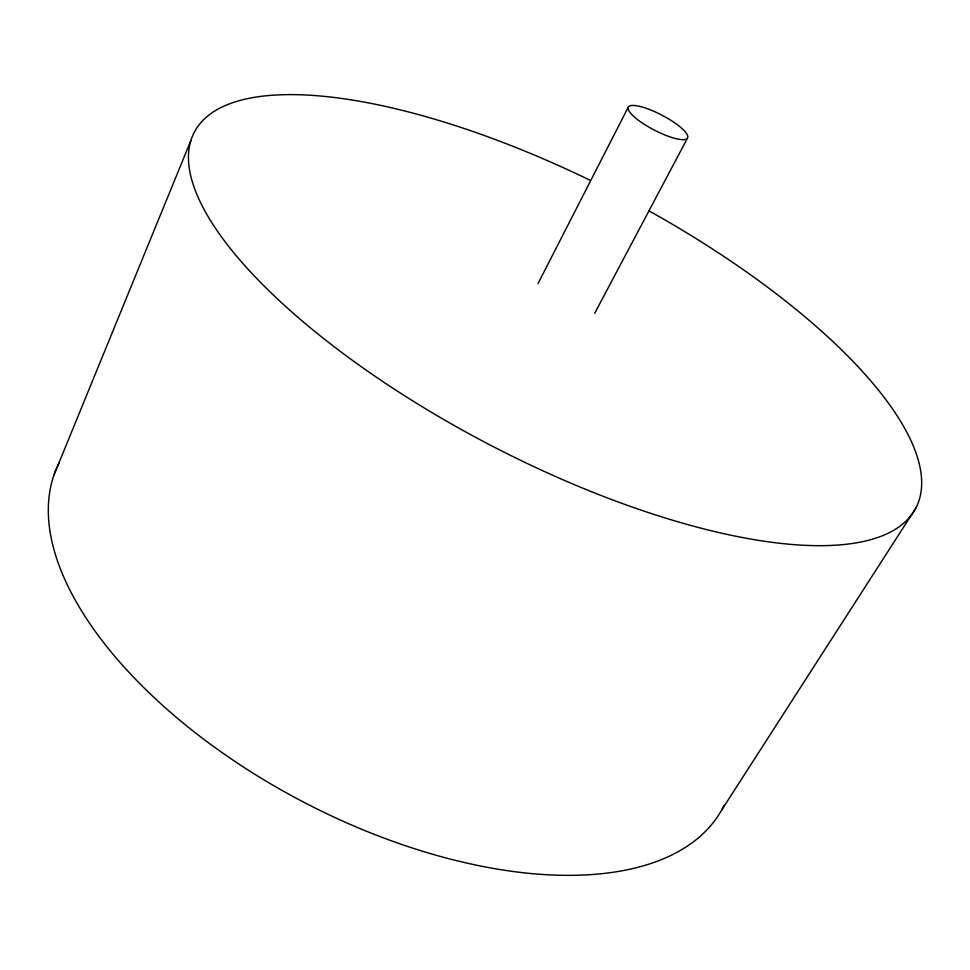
<?xml version="1.0" encoding="UTF-8"?>
<svg xmlns="http://www.w3.org/2000/svg" width="970" height="970" viewBox="0 0 970 970"><rect width="100%" height="100%" fill="white"/><g stroke="black" fill="none" stroke-linecap="round" stroke-linejoin="round"><path stroke-width="1.45" d="M53.932 475.142L190.932 140.359M537.998 283.652L628.245 107.209M594.683 313.322L687.463 138.164A33.416 8.378 27.5 0 0 647.22 108.664A33.416 8.378 27.5 0 0 639.121 120.789A33.416 8.378 27.5 0 0 687.463 138.164M721.619 810.132L915.728 508.292M648.675 210.708A406.782 140.747 27.5 0 1 828.938 545.516A406.782 140.747 27.5 0 1 213.837 225.792A406.782 140.747 27.5 0 1 589.76 180.081M724.166 805.282A374.032 189.162 27.5 0 1 306.556 803.657A374.032 189.162 27.5 0 1 59.328 462.411"/></g></svg>
